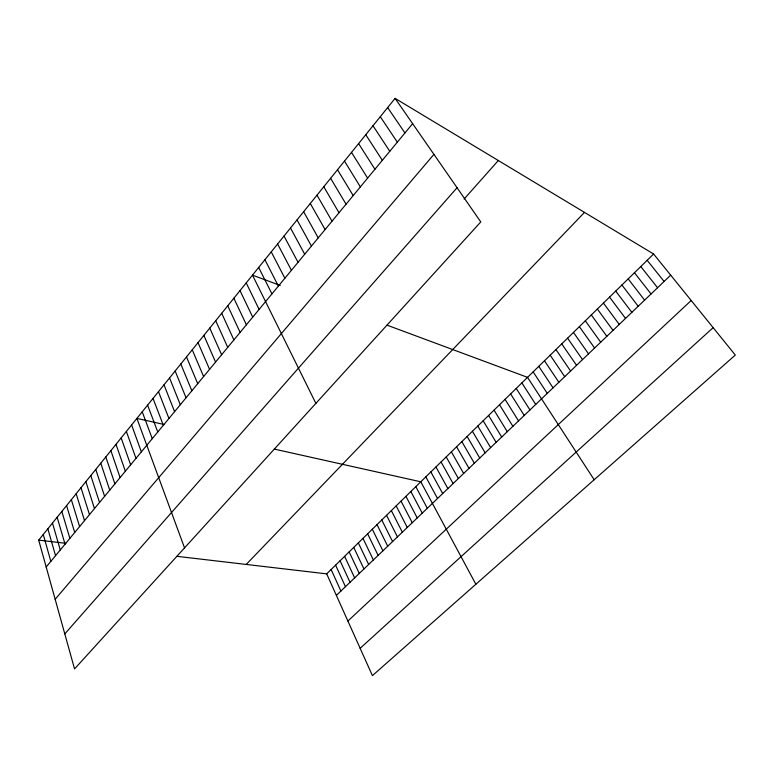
<?xml version="1.0" encoding="UTF-8"?>
<svg xmlns="http://www.w3.org/2000/svg" width="774" height="774" viewBox="0 0 774 774"><rect width="100%" height="100%" fill="white"/><g stroke="black" fill="none" stroke-linecap="round" stroke-linejoin="round"><path stroke-width="1.16" d="M395.088 98.366L480.78 221.925L74.546 668.92L38.7 540.136L395.088 98.366L653.604 254.007L735.3 355.063L372.42 675.634L326.696 573.863L176.888 556.322M46.179 567.013L412.629 123.656M55.167 599.279L433.933 154.374M64.803 633.906L457.066 187.734M464.139 199.005L498.33 160.528M246.229 564.439L584.496 212.405M326.696 573.863L653.604 254.007M336.371 595.39L670.69 275.147M347.894 621.038L691.192 300.506M360.142 648.312L713.135 327.654M38.7 540.136L65.732 543.3M163.962 424.452L136.901 418.405L184.541 547.895M274.335 449.094L420.804 481.796L475.865 584.254M280.256 285.461L252.479 275.138L315.869 403.38M386.99 325.128L527.539 377.354L594.18 479.735M647.17 260.296L664.102 281.465M640.795 266.537L657.561 287.734M634.457 272.738L651.06 293.956M628.169 278.901L644.607 300.138M621.919 285.006L638.202 306.272M615.707 291.082L631.845 312.367M609.544 297.11L625.527 318.414M603.43 303.098L619.258 324.422M597.354 309.049L613.027 330.392M591.317 314.95L606.845 336.313M585.318 320.823L600.701 342.195M579.358 326.647L594.596 348.039M573.447 332.433L588.54 353.844M567.574 338.18L582.522 359.6M561.74 343.888L576.553 365.328M555.945 349.558L570.612 371.017M387.648 107.576L404.947 132.954M550.188 355.198L564.72 376.657M544.47 360.79L558.867 382.269M380.286 116.71L397.333 142.164M538.781 366.354L553.052 387.842M372.991 125.756L389.796 151.278M533.141 371.868L547.276 393.366M365.754 134.715L382.337 160.305M521.86 382.907L535.724 404.434M516.219 388.432L529.958 409.959M358.594 143.596L374.945 169.254M510.617 393.908L524.23 415.445M351.502 152.391L367.621 178.117M505.054 399.355L518.541 420.901M499.53 404.763L512.881 426.31M344.478 161.098L360.365 186.892M494.044 410.133L507.27 431.689M488.588 415.464L501.687 437.029M337.512 169.738L353.176 195.58M483.169 420.766L496.153 442.341M330.604 178.291L346.065 204.201M477.781 426.039L490.648 447.614M472.43 431.273L485.172 452.848M323.774 186.766L339.012 212.724M467.119 436.468L479.745 458.053M461.846 441.635L474.346 463.229M316.992 195.164L332.017 221.18M456.592 446.772L468.986 468.357M310.277 203.485L325.099 229.559M451.387 451.871L463.655 473.465M446.201 456.931L458.363 478.535M303.631 211.737L318.24 237.86M441.064 461.972L453.109 483.566M435.946 466.974L447.885 488.578M297.032 219.913L311.448 246.074M430.866 471.947L442.689 493.551M425.816 476.881L437.533 498.485M290.502 228.011L304.704 254.23M284.019 236.041L298.038 262.299M415.812 486.672L427.316 508.276M410.859 491.519L422.256 513.123M277.595 243.994L291.421 270.3M405.934 496.337L417.234 517.932M401.048 501.117L412.232 522.721M271.239 251.889L284.871 278.234M396.182 505.877L407.269 527.481M264.931 259.706L278.369 286.09M391.354 510.608L402.335 532.202M386.545 515.31L397.43 536.895M258.671 267.456L271.935 293.878M381.776 519.973L392.563 541.568M377.035 524.617L387.716 546.202M372.313 529.232L382.907 550.817M246.209 282.907L259.106 309.397M367.631 533.818L378.118 555.393M362.967 538.375L373.368 559.95M240.008 290.598L252.721 317.127M358.343 542.903L368.647 564.469M353.737 547.411L363.954 568.967M233.854 298.222L246.393 324.78M349.161 551.881L359.281 573.437M344.614 556.332L354.647 577.888M227.75 305.788L240.114 332.375M340.096 560.753L350.032 582.3M221.703 313.286L233.893 339.902M335.606 565.155L345.456 586.692M331.137 569.519L340.899 591.055M215.714 320.717L227.73 347.352M209.764 328.079L221.625 354.753M203.872 335.384L215.569 362.077M198.028 342.63L209.56 369.343M192.242 349.809L203.61 376.541M186.495 356.93L197.709 383.681M180.797 363.993L191.855 390.764M175.147 370.988L186.05 397.778M169.554 377.935L180.303 404.744M163.991 384.823L174.595 411.642M158.486 391.654L168.945 418.482M153.02 398.426L163.333 425.274M147.602 405.141L157.77 431.998M142.232 411.797L152.255 438.674M131.609 424.965L141.361 451.852M126.365 431.466L135.982 458.363M121.16 437.91L130.651 464.816M116.003 444.315L125.359 471.221M110.885 450.662L120.105 477.568M105.806 456.96L114.9 483.866M100.765 463.2L109.734 490.116M95.763 469.402L104.616 496.318M90.8 475.546L99.527 502.471M85.885 481.651L94.486 508.566M80.999 487.707L89.484 514.623M76.152 493.706L84.521 520.621M71.343 499.665L79.596 526.581M66.574 505.586L74.71 532.493M61.843 511.45L69.863 538.356M57.141 517.274L65.055 544.18M52.477 523.06L60.275 549.956M47.853 528.797L55.544 555.684M43.257 534.486L50.842 561.363"/></g></svg>
